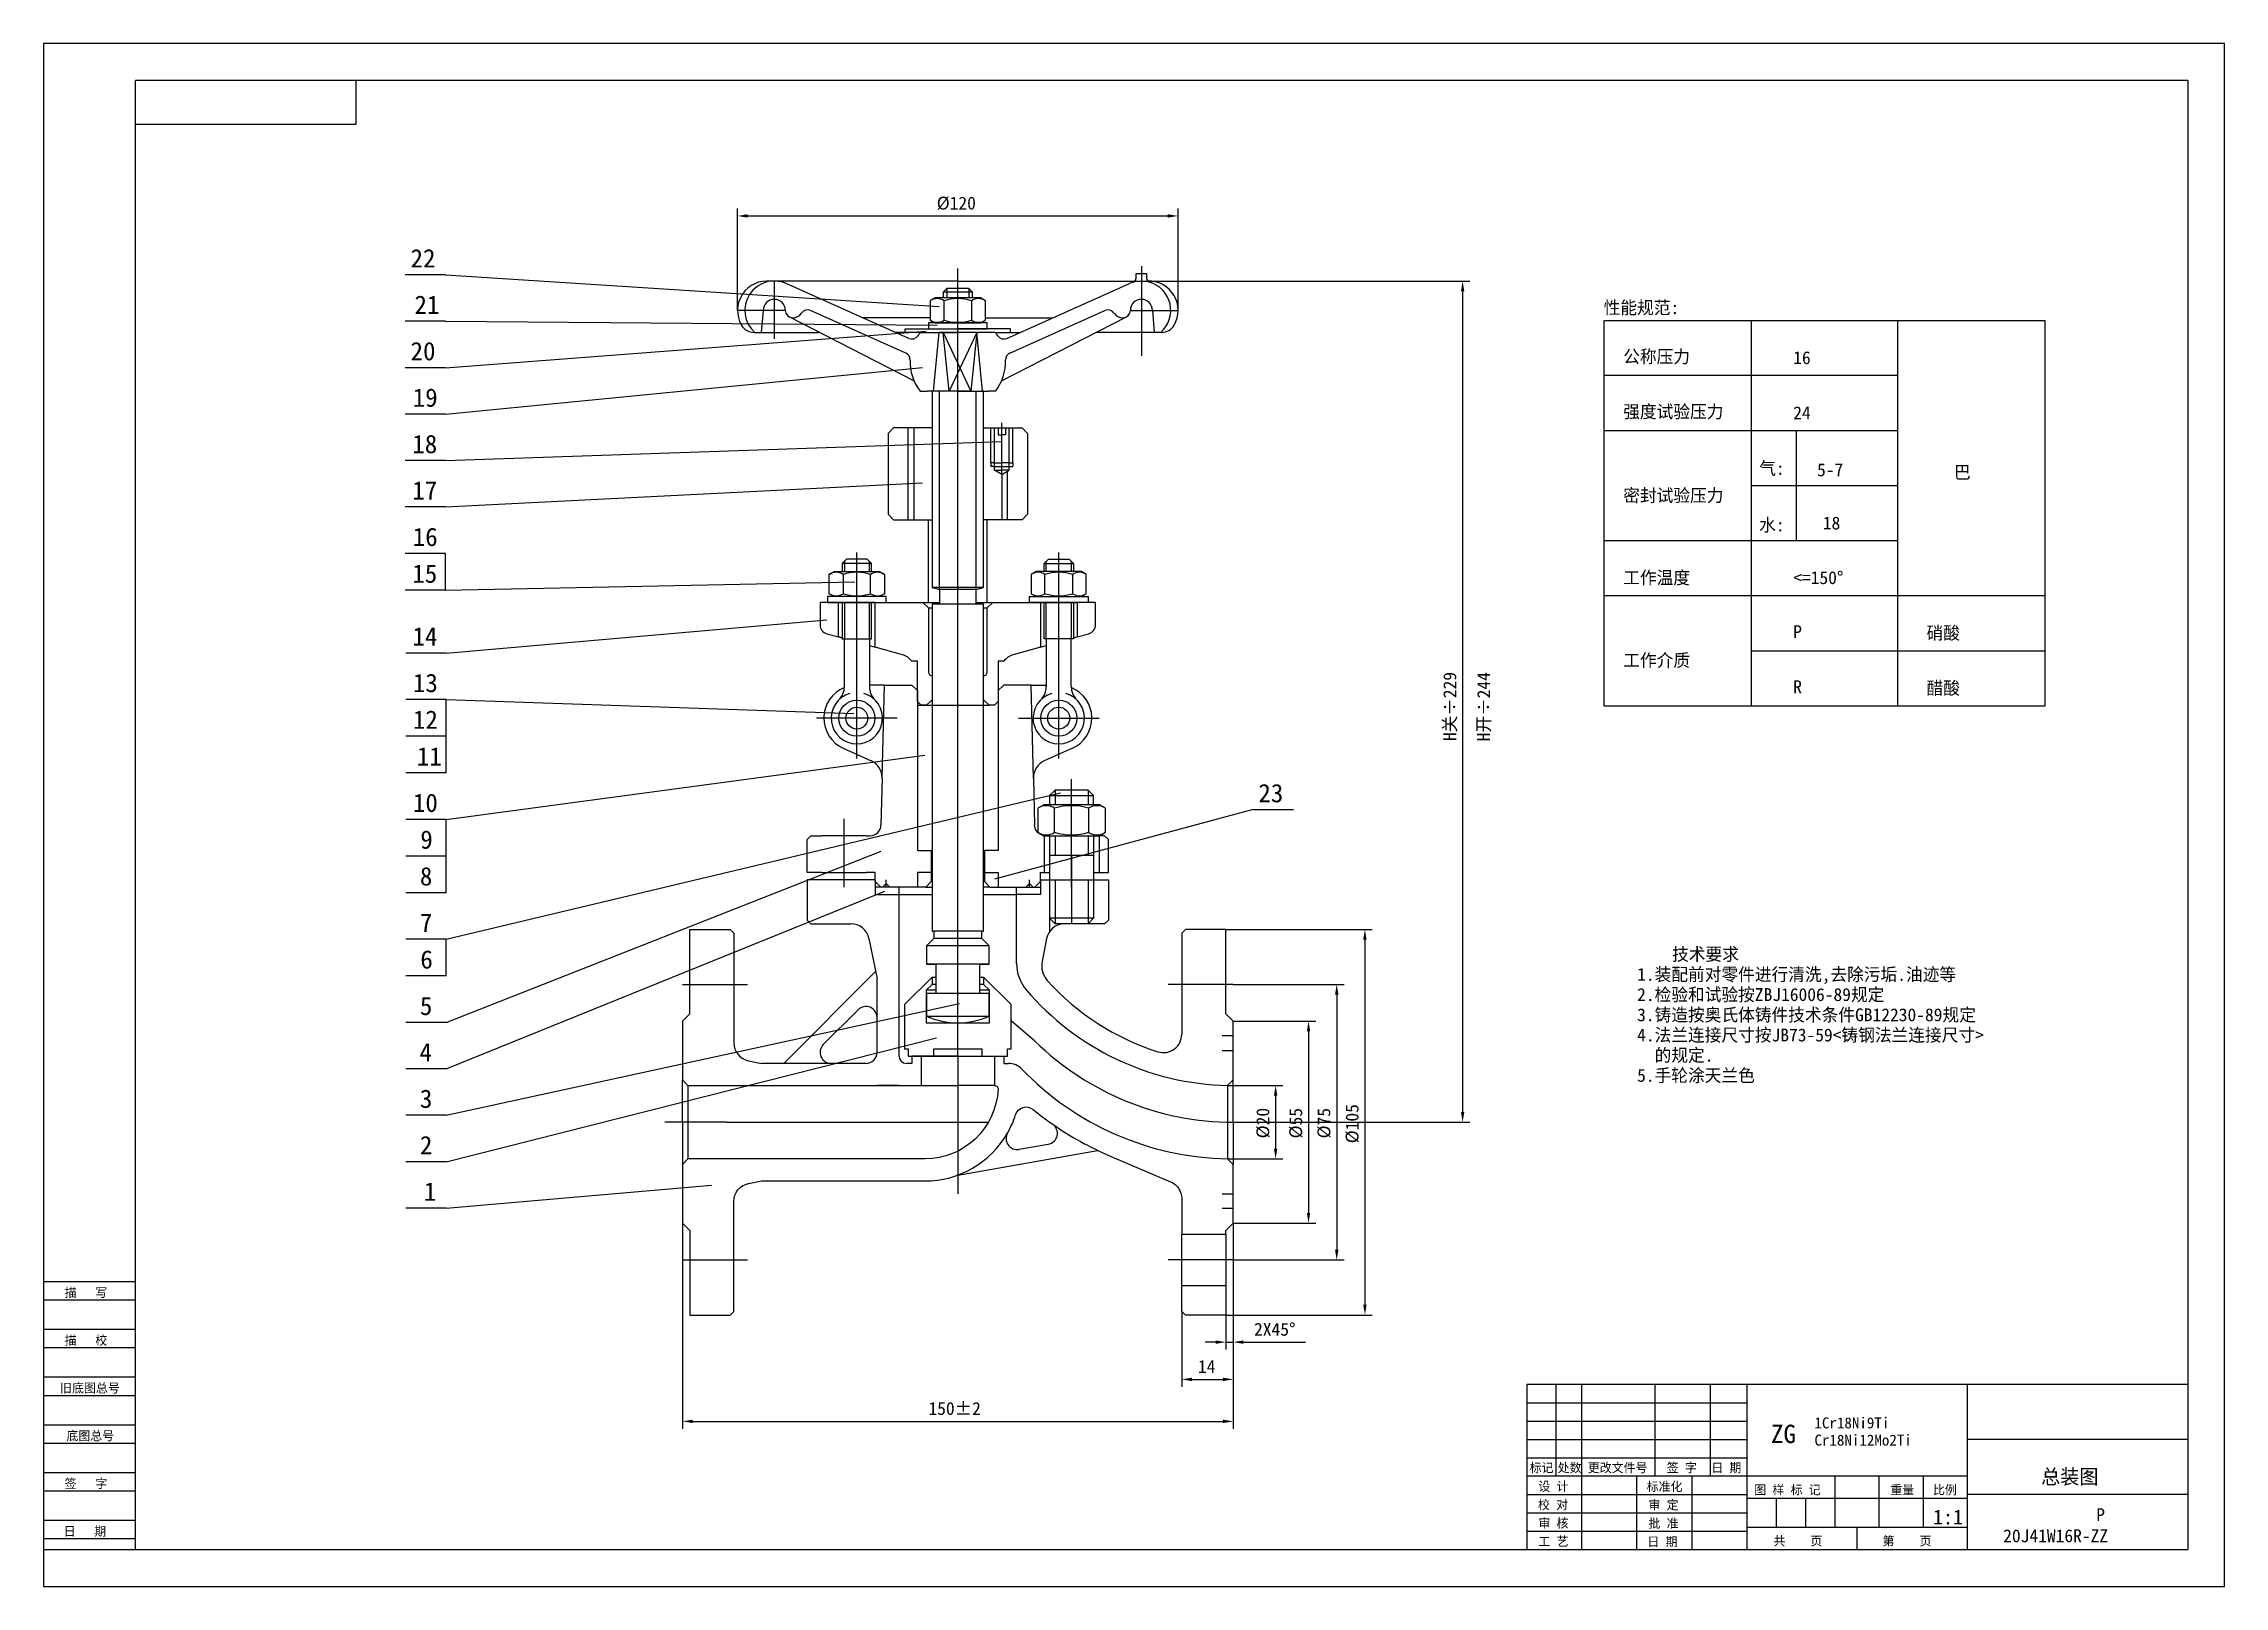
# Model space of a CAD drawing. Header units: metres. Extents: x 0 to 594, y 0 to 420.
import ezdxf

# ---------------------------------------------------------------- set-up
doc = ezdxf.new("R2010")
doc.units = ezdxf.units.M
for name, color, linetype in [('C', 6, 'Continuous'), ('D', 1, 'Continuous'), ('FL', 5, 'Continuous'), ('HA', 5, 'Continuous'), ('T', 7, 'Continuous'), ('TL', 4, 'Continuous')]:
    doc.layers.add(name, color=color, linetype=linetype)

# ---------------------------------------------------------------- blocks, each defined once
blk = doc.blocks.new('I')
at = {"layer": 'D'}
for p, q in [((26.14, 108.81), (26.14, 213.81)), ((26.14, 213.81), (116.14, 213.81)), ((66.14, 213.81), (66.14, 108.81)), ((106.14, 108.81), (106.14, 213.81)), ((116.14, 213.81), (146.14, 213.81)), ((146.14, 213.81), (146.14, 108.81)), ((106.14, 198.81), (26.14, 198.81)), ((106.14, 183.81), (26.14, 183.81)), ((78.49, 153.81), (78.49, 183.81)), ((106.14, 168.81), (66.14, 168.81)), ((106.14, 153.81), (26.14, 153.81)), ((146.14, 138.81), (26.14, 138.81)), ((146.14, 123.81), (66.14, 123.81)), ((146.14, 108.81), (26.14, 108.81))]:
    blk.add_line(p, q, dxfattribs=at)
for s, p in [('性能规范:', (26, 215.57)), ('公称压力', (31.33, 202.26)), ('16', (77.63, 201.92)), ('强度试验压力', (31.33, 187.26)), ('24', (77.63, 186.92)), ('气:', (68.36, 171.81)), ('5-7', (84.12, 171.39)), ('巴', (121.43, 170.75)), ('密封试验压力', (31.33, 164.44)), ('水:', (68.36, 156.4)), ('18', (85.7, 156.92)), ('工作温度', (31.33, 142.04)), ('<=150%%D', (77.63, 142.04)), ('P', (77.63, 127.34)), ('硝酸', (113.94, 126.99)), ('工作介质', (31.33, 119.54)), ('R', (77.63, 112.34)), ('醋酸', (113.94, 111.99)), ('    技术要求', (35.11, 39.54)), ('1.装配前对零件进行清洗,去除污垢.油迹等', (35.11, 34.04)), ('2.检验和试验按ZBJ16006-89规定', (35.11, 28.54)), ('3.铸造按奥氏体铸件技术条件GB12230-89规定', (35.11, 23.04)), ('4.法兰连接尺寸按JB73-59<铸钢法兰连接尺寸>', (35.11, 17.54)), ('  的规定.', (35.11, 12.04)), ('5.手轮涂天兰色', (35.11, 6.54))]:
    blk.add_text(s, height=3.5, dxfattribs=at).set_placement(p)
blk = doc.blocks.new('TUKUN2')
at = {"layer": 'FL'}
for p, q in [((0, 420), (0, 0)), ((594, 420), (0, 420)), ((594, 0), (594, 420)), ((0, 78), (25, 78)), ((0, 70), (25, 70)), ((0, 65), (25, 65)), ((0, 57), (25, 57)), ((412, 30), (412, 55)), ((419, 10), (419, 55)), ((439, 30), (439, 55)), ((454, 30), (454, 55)), ((0, 52), (25, 52)), ((404, 50), (464, 50)), ((0, 44), (25, 44)), ((404, 45), (464, 45)), ((0, 39), (25, 39)), ((404, 40), (464, 40)), ((0, 31), (25, 31)), ((404, 35), (464, 35)), ((449, 10), (449, 30)), ((0, 26), (25, 26)), ((404, 25), (464, 25)), ((0, 18), (25, 18)), ((404, 20), (464, 20)), ((0, 13), (25, 13)), ((404, 15), (464, 15)), ((0, 0), (594, 0))]:
    blk.add_line(p, q, dxfattribs=at)
at = {"layer": 'TL'}
for p, q in [((25, 10), (25, 410)), ((584, 410), (25, 410)), ((85, 410), (85, 398)), ((584, 410), (584, 10)), ((85, 398), (25, 398)), ((0, 83), (25, 83)), ((404, 55), (404, 10)), ((584, 55), (404, 55)), ((464, 10), (464, 55)), ((524, 10), (524, 55)), ((584, 40), (524, 40)), ((524, 30), (404, 30)), ((434, 10), (434, 30)), ((488, 16), (488, 30)), ((500, 16), (500, 30)), ((512, 16), (512, 30)), ((464, 24), (524, 24)), ((472, 16), (472, 24)), ((480, 16), (480, 24)), ((584, 25), (524, 25)), ((524, 16), (464, 16)), ((494, 10), (494, 16)), ((0, 10), (584, 10))]:
    blk.add_line(p, q, dxfattribs=at)
at = {"layer": 'T'}
for s, p in [('描   写', (5.74, 78.76)), ('描   校', (5.74, 65.76)), ('旧底图总号', (4.49, 52.76)), ('底图总号', (6.22, 39.76)), ('标记', (404.75, 31.07)), ('处数', (412.38, 31.07)), ('更改文件号', (420.61, 31.07)), ('签 字', (442.1, 31.07)), ('日 期', (454.23, 31.07)), ('签   字', (5.74, 26.76)), ('校 对', (407.05, 20.99)), ('设 计', (407.14, 25.99)), ('标准化', (436.65, 25.93)), ('审 定', (437.13, 20.93)), ('图 样 标 记', (465.95, 25.04)), ('重量', (503.03, 25.04)), ('比例', (514.64, 25.04)), ('审 核', (407.14, 15.99)), ('批 准', (437.13, 15.93)), ('日   期', (5.45, 13.76)), ('工 艺', (407.14, 10.99)), ('日 期', (436.84, 10.93)), ('共    页', (471.18, 11.13)), ('第    页', (500.9, 11.13))]:
    blk.add_text(s, height=2.5, dxfattribs=at).set_placement(p)

msp = doc.modelspace()

# ---------------------------------------------------------------- linework, layer by layer
at = {"layer": 'C'}
for p, q in [((249.01, 188.44), (249.01, 358.81)), ((299.01, 359.44), (299.01, 335.01)), ((199.01, 355.37), (199.01, 339.62)), ((249.01, 339.97), (249.01, 354.77)), ((202.01, 347.37), (189.01, 347.37)), ((296.01, 347.37), (309.01, 347.37)), ((261.01, 302.71), (261.01, 316.73)), ((221.51, 279.68), (221.51, 281.42)), ((221.51, 225.37), (221.51, 279.68)), ((276.51, 279.68), (276.51, 281.42)), ((276.51, 225.37), (276.51, 279.68)), ((232.51, 236.37), (210.51, 236.37)), ((265.51, 236.37), (287.51, 236.37)), ((280.01, 216.77), (280.01, 219.77)), ((280.01, 200.37), (280.01, 216.77)), ((218.01, 190.37), (218.01, 208.93)), ((280.01, 190.37), (280.01, 204.37)), ((280.01, 198.84), (280.01, 180.37)), ((229.51, 190.37), (229.51, 192.37)), ((268.51, 190.37), (268.51, 192.37)), ((174.01, 163.87), (191.72, 163.87)), ((324.01, 163.87), (306.29, 163.87)), ((249.01, 144.37), (249.01, 153.37)), ((270.02, 148.46), (263.51, 154)), ((324.01, 149.87), (321.01, 149.87)), ((249.01, 144.37), (249.01, 106.83)), ((321.01, 145.87), (324.01, 145.87)), ((186.06, 126.37), (169.22, 126.37)), ((186.06, 126.37), (257.33, 126.37)), ((324.01, 126.37), (328.52, 126.37)), ((321.01, 106.87), (324.01, 106.87)), ((324.01, 102.87), (321.01, 102.87)), ((174.01, 88.87), (191.72, 88.87)), ((324.01, 88.87), (306.29, 88.87))]:
    msp.add_line(p, q, dxfattribs=at)
msp.add_lwpolyline([(249.01, 153.37), (249.01, 188.44)], dxfattribs=at)
msp.add_arc((324.01, 203.37), 77, 225.49, 270, dxfattribs=at)
at = {"layer": 'D'}
for p, q in [((189.01, 347.37), (189.01, 375.09)), ((309.01, 347.37), (309.01, 375.09)), ((191.81, 373.09), (306.21, 373.09)), ((109.49, 357.06), (98.49, 357.06)), ((109.49, 357.06), (243.93, 348.48)), ((249.01, 355.37), (388.51, 355.37)), ((386.51, 352.57), (386.51, 129.17)), ((109.49, 344.42), (98.49, 344.42)), ((109.49, 344.42), (243.41, 343.31)), ((109.49, 331.78), (240.4, 341.68)), ((109.49, 331.78), (98.49, 331.78)), ((109.49, 319.14), (239.38, 331.86)), ((109.49, 319.14), (98.49, 319.14)), ((109.49, 306.5), (260.96, 311.64)), ((109.49, 306.5), (98.49, 306.5)), ((109.49, 293.86), (239.38, 300.41)), ((109.49, 293.86), (98.49, 293.86)), ((109.49, 281.22), (98.49, 281.22)), ((109.49, 271.22), (109.49, 281.22)), ((109.49, 271.22), (220.95, 273.47)), ((109.49, 271.22), (98.49, 271.22)), ((109.65, 254.1), (213.36, 263.15)), ((109.65, 254.1), (98.65, 254.1)), ((109.65, 241.46), (98.65, 241.46)), ((109.65, 241.46), (220.66, 237.65)), ((109.65, 231.46), (109.65, 241.46)), ((109.65, 231.46), (98.65, 231.46)), ((109.65, 221.46), (109.65, 231.46)), ((109.65, 208.82), (240.07, 226.25)), ((109.65, 221.46), (98.65, 221.46)), ((109.65, 176.18), (277, 216.04)), ((109.65, 208.82), (98.65, 208.82)), ((109.65, 198.82), (109.65, 208.82)), ((329.42, 211.46), (259, 192.53)), ((329.42, 211.46), (340.42, 211.46)), ((109.65, 198.82), (98.65, 198.82)), ((109.65, 153.54), (228.09, 200.14)), ((109.65, 188.82), (109.65, 198.82)), ((109.65, 188.82), (98.65, 188.82)), ((109.65, 140.9), (229.14, 189.22)), ((322.01, 178.87), (361.9, 178.87)), ((109.65, 176.18), (98.65, 176.18)), ((109.65, 166.18), (109.65, 176.18)), ((359.9, 176.07), (359.9, 76.67)), ((109.65, 166.18), (98.65, 166.18)), ((324.01, 163.87), (354.22, 163.87)), ((352.22, 161.07), (352.22, 91.67)), ((109.65, 128.26), (249.5, 158.72)), ((109.65, 153.54), (98.65, 153.54)), ((109.65, 115.62), (243.22, 149.3)), ((324.01, 153.87), (346.54, 153.87)), ((344.54, 151.07), (344.54, 101.67)), ((109.65, 140.9), (98.65, 140.9)), ((322.51, 136.38), (337.58, 136.38)), ((335.58, 133.58), (335.58, 119.18)), ((109.65, 128.26), (98.65, 128.26)), ((328.52, 126.37), (388.51, 126.37)), ((109.65, 115.62), (98.65, 115.62)), ((322.51, 116.38), (337.58, 116.38)), ((109.65, 102.98), (181.93, 109.26)), ((109.65, 102.98), (98.65, 102.98)), ((174.01, 98.87), (174.01, 42.92)), ((324.01, 98.87), (324.01, 64.49)), ((324.01, 98.87), (346.54, 98.87)), ((324.01, 88.87), (354.22, 88.87)), ((310.01, 74.87), (310.01, 54.35)), ((322.01, 73.87), (361.9, 73.87)), ((322.01, 73.87), (322.01, 64.49)), ((319.21, 66.49), (316.41, 66.49)), ((322.01, 66.49), (324.01, 66.49)), ((326.81, 66.49), (329.61, 66.49)), ((329.61, 66.49), (343.7, 66.49)), ((324.01, 64.49), (324.01, 54.35)), ((312.81, 56.35), (321.21, 56.35)), ((324.01, 54.35), (324.01, 42.92)), ((176.81, 44.92), (321.21, 44.92))]:
    msp.add_line(p, q, dxfattribs=at)
for points in [[(191.81, 373.56), (191.81, 372.62), (189.01, 373.09)], [(306.21, 373.56), (306.21, 372.62), (309.01, 373.09)], [(386.05, 352.57), (386.98, 352.57), (386.51, 355.37)], [(359.43, 176.07), (360.36, 176.07), (359.9, 178.87)], [(351.75, 161.07), (352.69, 161.07), (352.22, 163.87)], [(344.07, 151.07), (345.01, 151.07), (344.54, 153.87)], [(335.11, 133.58), (336.05, 133.58), (335.58, 136.38)], [(386.05, 129.17), (386.98, 129.17), (386.51, 126.37)], [(335.11, 119.18), (336.05, 119.18), (335.58, 116.38)], [(344.07, 101.67), (345.01, 101.67), (344.54, 98.87)], [(351.75, 91.67), (352.69, 91.67), (352.22, 88.87)], [(359.43, 76.67), (360.36, 76.67), (359.9, 73.87)], [(319.21, 66.96), (319.21, 66.02), (322.01, 66.49)], [(326.81, 66.96), (326.81, 66.02), (324.01, 66.49)], [(312.81, 56.82), (312.81, 55.88), (310.01, 56.35)], [(321.21, 56.82), (321.21, 55.88), (324.01, 56.35)], [(176.81, 45.39), (176.81, 44.46), (174.01, 44.92)], [(321.21, 45.39), (321.21, 44.46), (324.01, 44.92)]]:
    msp.add_solid(points, dxfattribs=at)
at = {"layer": 'FL'}
for p, q in [((237.01, 315.37), (237.01, 290.37)), ((258.01, 305.87), (258.01, 304.87)), ((264.01, 305.87), (264.01, 304.87)), ((261.01, 302.71), (261.01, 290.37)), ((218.11, 279.08), (218.11, 276.27)), ((224.91, 276.27), (224.91, 279.08)), ((273.11, 276.27), (273.11, 279.08)), ((279.91, 279.08), (279.91, 276.27)), ((218.11, 267.87), (218.11, 257.92)), ((224.91, 257.92), (224.91, 267.87)), ((273.11, 257.92), (273.11, 267.87)), ((279.91, 267.87), (279.91, 257.92)), ((275.51, 216.77), (275.51, 212.77)), ((284.51, 216.77), (284.51, 212.77)), ((275.51, 204.37), (275.51, 199.01)), ((284.51, 204.37), (284.51, 199.01)), ((275.51, 192.37), (275.51, 180.37)), ((284.51, 192.37), (284.51, 180.37))]:
    msp.add_line(p, q, dxfattribs=at)
for points in [[(259.01, 305.87), (259.01, 315.37)], [(263.01, 305.87), (263.01, 315.37)]]:
    msp.add_lwpolyline(points, dxfattribs=at)
at = {"layer": 'HA'}
for points in [[(246.01, 353.37), (246.01, 350.77)], [(252.01, 353.37), (252.01, 350.77)], [(245.01, 341.37), (252.56, 325.37)], [(254.16, 341.37), (246.61, 325.37)], [(244.01, 271.37), (244.01, 325.37)], [(254.01, 271.37), (254.01, 325.37)]]:
    msp.add_lwpolyline(points, dxfattribs=at)
at = {"layer": 'TL'}
for p, q in [((297.51, 357.37), (297.51, 356.01)), ((300.51, 357.37), (297.51, 357.37)), ((300.51, 356.01), (300.51, 357.37)), ((249.01, 355.37), (199.01, 355.37)), ((235.64, 339.76), (202.27, 354.67)), ((242.83, 350.77), (241.5, 350)), ((255.18, 350.77), (242.83, 350.77)), ((249.01, 355.37), (297.27, 355.37)), ((256.51, 350), (255.18, 350.77)), ((262.37, 339.76), (295.74, 354.67)), ((196.01, 347.37), (195.48, 341.37)), ((237.06, 328.23), (203.1, 345.59)), ((234.83, 335.74), (208.91, 347.32)), ((241.5, 345.37), (223.09, 345.37)), ((241.5, 350), (241.5, 344.74)), ((241.5, 344.74), (242.83, 343.97)), ((245.25, 344.74), (245.25, 350)), ((252.76, 350), (252.76, 344.74)), ((255.18, 343.97), (256.51, 344.74)), ((256.51, 344.74), (256.51, 350)), ((256.51, 345.37), (274.92, 345.37)), ((260.95, 328.23), (294.92, 345.59)), ((263.18, 335.74), (289.1, 347.32)), ((302.01, 347.37), (302.53, 341.37)), ((193.54, 341.37), (193.71, 341.37)), ((193.54, 341.37), (195.48, 341.37)), ((195.48, 341.37), (211.35, 341.37)), ((238.76, 341.37), (232.04, 341.37)), ((234.68, 342.37), (249.01, 342.37)), ((234.68, 341.37), (234.68, 342.37)), ((238.76, 341.37), (243.86, 341.37)), ((257.01, 343.97), (241.01, 343.97)), ((241.01, 343.97), (241.01, 342.37)), ((241.01, 342.37), (257.01, 342.37)), ((242.83, 343.97), (255.18, 343.97)), ((243.86, 341.37), (249.01, 341.37)), ((263.33, 342.37), (249.01, 342.37)), ((254.16, 341.37), (249.01, 341.37)), ((259.25, 341.37), (254.16, 341.37)), ((257.01, 342.37), (257.01, 343.97)), ((259.25, 341.37), (265.97, 341.37)), ((263.33, 341.37), (263.33, 342.37)), ((302.53, 341.37), (286.66, 341.37)), ((304.3, 341.37), (302.53, 341.37)), ((304.47, 341.37), (304.3, 341.37)), ((238.76, 325.37), (240.66, 325.37)), ((249.01, 325.37), (240.66, 325.37)), ((249.01, 325.37), (257.36, 325.37)), ((259.25, 325.37), (257.36, 325.37)), ((235.51, 290.37), (235.51, 315.37)), ((258.01, 305.87), (258.01, 315.37)), ((260.04, 315.37), (260.04, 313.48)), ((261.97, 315.37), (261.97, 313.48)), ((264.01, 305.87), (264.01, 315.37)), ((260.04, 313.48), (261.01, 313.48)), ((261.97, 313.48), (261.01, 313.48)), ((259.01, 305.87), (258.01, 305.87)), ((259.01, 304.87), (258.01, 304.87)), ((259.01, 305.87), (261.01, 305.87)), ((259.01, 304.87), (261.01, 304.87)), ((259.01, 303.87), (261.01, 303.87)), ((263.01, 305.87), (261.01, 305.87)), ((261.01, 304.87), (264.01, 304.87)), ((263.01, 303.87), (261.01, 303.87)), ((262.51, 290.37), (262.51, 303.58)), ((263.01, 305.87), (264.01, 305.87)), ((235.51, 290.37), (242.01, 290.37)), ((241.01, 267.87), (241.01, 290.37)), ((262.51, 290.37), (256.01, 290.37)), ((257.01, 267.87), (257.01, 290.37)), ((218.71, 279.68), (217.51, 278.48)), ((224.31, 279.68), (218.71, 279.68)), ((225.51, 278.48), (224.31, 279.68)), ((272.51, 278.48), (273.71, 279.68)), ((273.71, 279.68), (279.31, 279.68)), ((279.31, 279.68), (280.51, 278.48)), ((214, 275.5), (215.33, 276.27)), ((214, 270.24), (214, 275.5)), ((215.33, 276.27), (227.68, 276.27)), ((225.51, 278.48), (217.51, 278.48)), ((217.51, 278.48), (217.51, 276.27)), ((217.75, 275.5), (217.75, 270.24)), ((225.26, 270.24), (225.26, 275.5)), ((225.51, 276.27), (225.51, 278.48)), ((227.68, 276.27), (229.01, 275.5)), ((229.01, 275.5), (229.01, 270.24)), ((270.33, 276.27), (269, 275.5)), ((269, 275.5), (269, 270.24)), ((282.68, 276.27), (270.33, 276.27)), ((272.51, 278.48), (280.51, 278.48)), ((272.51, 276.27), (272.51, 278.48)), ((272.75, 270.24), (272.75, 275.5)), ((280.26, 275.5), (280.26, 270.24)), ((280.51, 278.48), (280.51, 276.27)), ((284.01, 275.5), (282.68, 276.27)), ((284.01, 270.24), (284.01, 275.5)), ((229.51, 269.47), (213.51, 269.47)), ((213.51, 269.47), (213.51, 267.87)), ((213.51, 267.87), (229.51, 267.87)), ((215.33, 269.47), (214, 270.24)), ((227.68, 269.47), (215.33, 269.47)), ((217.51, 267.87), (217.51, 257.92)), ((225.51, 257.92), (225.51, 267.87)), ((229.01, 270.24), (227.68, 269.47)), ((229.51, 267.87), (229.51, 269.47)), ((241.01, 266.37), (239.51, 267.87)), ((257.01, 266.37), (258.51, 267.87)), ((268.51, 269.47), (284.51, 269.47)), ((268.51, 267.87), (268.51, 269.47)), ((284.51, 267.87), (268.51, 267.87)), ((269, 270.24), (270.33, 269.47)), ((270.33, 269.47), (282.68, 269.47)), ((272.51, 257.92), (272.51, 267.87)), ((280.51, 267.87), (280.51, 257.92)), ((282.68, 269.47), (284.01, 270.24)), ((284.51, 269.47), (284.51, 267.87)), ((217.51, 257.92), (225.51, 257.92)), ((218.11, 244.94), (218.11, 257.92)), ((224.91, 257.92), (224.91, 244.94)), ((280.51, 257.92), (272.51, 257.92)), ((273.11, 257.92), (273.11, 244.94)), ((279.91, 244.94), (279.91, 257.92)), ((229.01, 245.37), (224.91, 245.37)), ((238.01, 243.87), (236.51, 245.37)), ((260.01, 243.87), (261.51, 245.37)), ((269.01, 245.37), (273.11, 245.37)), ((238.01, 239.87), (249.01, 239.87)), ((242.01, 241.37), (240.51, 239.87)), ((256.01, 241.37), (257.51, 239.87)), ((217.8, 228.17), (225.45, 224.71)), ((280.21, 228.17), (272.56, 224.71)), ((228.39, 220.03), (228.08, 207.3)), ((269.62, 220.03), (269.93, 207.3)), ((275.51, 216.77), (274.01, 215.27)), ((274.01, 215.27), (286.01, 215.27)), ((274.01, 215.27), (274.01, 212.77)), ((284.51, 216.77), (275.51, 216.77)), ((286.01, 215.27), (284.51, 216.77)), ((286.01, 212.77), (286.01, 215.27)), ((272.41, 212.77), (270.77, 211.82)), ((270.77, 211.82), (270.77, 205.31)), ((287.61, 212.77), (272.41, 212.77)), ((275.39, 205.31), (275.39, 211.82)), ((284.62, 211.82), (284.62, 205.31)), ((289.24, 211.82), (287.61, 212.77)), ((289.24, 205.31), (289.24, 211.82)), ((224.01, 204.37), (212.01, 204.37)), ((270.77, 205.31), (272.41, 204.37)), ((272.41, 204.37), (287.61, 204.37)), ((272.51, 204.37), (272.51, 194.37)), ((274.01, 204.37), (274.01, 178.23)), ((274.01, 204.37), (286.01, 204.37)), ((287.51, 204.37), (287.51, 194.37)), ((287.61, 204.37), (289.24, 205.31)), ((242.01, 200.37), (241.76, 200.37)), ((256.01, 200.37), (256.26, 200.37)), ((286.01, 199.01), (274.01, 199.01)), ((226.51, 192.37), (208.01, 192.37)), ((208.01, 192.37), (208.01, 181.37)), ((212.01, 194.37), (224.01, 194.37)), ((226.51, 192.37), (226.51, 188.37)), ((228.51, 190.37), (226.51, 190.37)), ((228.51, 190.37), (229.51, 191.37)), ((230.51, 190.37), (229.51, 191.37)), ((233.01, 144.37), (233.01, 190.37)), ((240.26, 190.37), (242.01, 190.37)), ((241.76, 194.37), (242.01, 194.37)), ((242.01, 191.87), (241.76, 191.87)), ((256.26, 194.37), (256.01, 194.37)), ((256.01, 191.87), (256.26, 191.87)), ((257.76, 190.37), (256.01, 190.37)), ((265.01, 169.56), (265.01, 190.37)), ((267.51, 190.37), (268.51, 191.37)), ((269.51, 190.37), (268.51, 191.37)), ((269.51, 190.37), (271.51, 190.37)), ((271.51, 192.37), (290.01, 192.37)), ((271.51, 192.37), (271.51, 188.37)), ((286.01, 194.37), (286.01, 181.87)), ((290.01, 192.37), (290.01, 181.37)), ((226.51, 188.37), (233.01, 188.37)), ((233.01, 188.37), (242.01, 188.37)), ((256.01, 188.37), (265.01, 188.37)), ((271.51, 188.37), (265.01, 188.37)), ((176.01, 155.87), (176.01, 178.87)), ((176.01, 178.87), (187.01, 178.87)), ((188.01, 177.87), (187.01, 178.87)), ((209.01, 180.37), (208.01, 181.37)), ((209.01, 180.37), (219.91, 180.37)), ((286.01, 181.87), (274.01, 181.87)), ((275.51, 180.37), (274.01, 181.87)), ((289.01, 180.37), (275.51, 180.37)), ((286.01, 181.87), (284.51, 180.37)), ((290.01, 181.37), (289.01, 180.37)), ((310.01, 177.87), (311.01, 178.87)), ((322.01, 178.87), (311.01, 178.87)), ((322.01, 155.87), (322.01, 178.87)), ((188.01, 177.87), (188.01, 147.97)), ((224.81, 176.35), (227.01, 165.37)), ((273.2, 176.35), (271.96, 170.15)), ((310.01, 177.87), (310.01, 150.3)), ((226.61, 167.37), (201.61, 142.37)), ((227.01, 154.87), (227.01, 165.37)), ((242.01, 163.87), (240.51, 162.37)), ((240.51, 162.37), (243.01, 162.37)), ((242.01, 165.87), (243.01, 165.87)), ((242.01, 165.87), (242.01, 163.87)), ((243.01, 163.87), (242.01, 163.87)), ((255.01, 165.87), (256.01, 165.87)), ((256.01, 163.87), (255.01, 163.87)), ((255.01, 162.37), (257.51, 162.37)), ((256.01, 165.87), (256.01, 163.87)), ((256.01, 163.87), (257.51, 162.37)), ((174.01, 153.87), (176.01, 155.87)), ((221.88, 156.99), (212.38, 147.49)), ((227.01, 145.37), (227.01, 154.87)), ((324.01, 153.87), (322.01, 155.87)), ((324.01, 137.88), (324.01, 153.87)), ((192.02, 143.06), (195.51, 142.37)), ((239.01, 144.37), (236.51, 144.37)), ((236.51, 144.37), (236.51, 142.37)), ((249.01, 144.37), (239.01, 144.37)), ((239.01, 144.37), (239.01, 144.37)), ((239.01, 144.37), (239.01, 136.37)), ((242.51, 144.37), (255.51, 144.37)), ((249.01, 144.37), (259.01, 144.37)), ((259.01, 144.37), (261.51, 144.37)), ((259.01, 144.37), (259.01, 144.37)), ((259.01, 144.37), (259.01, 136.37)), ((261.51, 144.37), (261.51, 142.37)), ((174.01, 126.37), (174.01, 137.87)), ((214.5, 142.37), (195.51, 142.37)), ((224.01, 142.37), (214.5, 142.37)), ((236.51, 142.37), (235.01, 142.37)), ((261.51, 142.37), (262.82, 142.37)), ((322.51, 136.38), (324.01, 137.88)), ((324.01, 126.37), (324.01, 137.88)), ((175.51, 136.37), (175.51, 116.37)), ((233.01, 136.37), (227.01, 136.37)), ((239.01, 136.37), (249.01, 136.37)), ((259.01, 136.37), (249.01, 136.37)), ((258.98, 136.37), (259.01, 136.37)), ((322.51, 136.38), (322.51, 116.38)), ((174.01, 126.37), (174.01, 114.87)), ((324.01, 126.37), (324.01, 114.88)), ((265.68, 118.98), (273.66, 120.38)), ((175.51, 116.37), (174.01, 114.87)), ((249.01, 111.98), (287.09, 118.69)), ((322.51, 116.38), (324.01, 114.88)), ((310.01, 81.87), (310.01, 95.87)), ((322.01, 95.87), (322.01, 81.87)), ((310.01, 74.87), (310.01, 81.87)), ((310.01, 81.87), (322.01, 81.87)), ((322.01, 81.87), (322.01, 73.87)), ((311.01, 73.87), (310.01, 74.87)), ((322.01, 73.87), (311.01, 73.87))]:
    msp.add_line(p, q, dxfattribs=at)
for points in [[(253.01, 350.77), (253.01, 352.37), (252.01, 353.37), (246.01, 353.37), (245.01, 352.37), (245.01, 350.77)], [(253.01, 352.37), (245.01, 352.37)], [(245.01, 341.37), (243.86, 341.37), (242.26, 325.37), (242.01, 325.37), (242.01, 271.9), (244.01, 271.37), (244.01, 267.37), (242.01, 267.37), (242.01, 178.37), (242.51, 178.37), (242.51, 176.37), (240.51, 174.37), (240.51, 169.37), (240.51, 169.37), (240.51, 169.37), (243.01, 169.37), (243.01, 161.37), (240.51, 161.37), (240.51, 155.26), (257.51, 155.26)], [(254.16, 341.37), (252.56, 325.37), (246.61, 325.37), (245.01, 341.37)], [(253.01, 341.37), (245.01, 341.37)], [(257.51, 155.26), (257.51, 161.37), (255.01, 161.37), (255.01, 169.37), (257.51, 169.37), (257.51, 169.37), (257.51, 169.37), (257.51, 174.37), (255.51, 176.37), (255.51, 178.37), (256.01, 178.37), (256.01, 267.37), (254.01, 267.37), (254.01, 271.37), (256.01, 271.9), (256.01, 325.37), (255.76, 325.37), (254.16, 341.37), (253.01, 341.37)], [(235.51, 315.37), (231.51, 315.37), (230.01, 313.87), (230.01, 291.87), (231.51, 290.37), (235.51, 290.37)], [(235.51, 315.37), (231.51, 315.37), (230.01, 313.87), (230.01, 291.87), (231.51, 290.37), (235.51, 290.37)], [(235.51, 315.37), (231.51, 315.37), (230.01, 313.87), (230.01, 291.87), (231.51, 290.37), (235.51, 290.37)], [(235.51, 315.37), (231.51, 315.37), (230.01, 313.87), (230.01, 291.87), (231.51, 290.37), (235.51, 290.37)], [(235.51, 315.37), (231.51, 315.37), (230.01, 313.87), (230.01, 291.87), (231.51, 290.37), (235.51, 290.37)], [(235.51, 315.37), (231.51, 315.37), (230.01, 313.87), (230.01, 291.87), (231.51, 290.37), (235.51, 290.37)], [(235.51, 315.37), (231.51, 315.37), (230.01, 313.87), (230.01, 291.87), (231.51, 290.37), (235.51, 290.37)], [(235.51, 315.37), (231.51, 315.37), (230.01, 313.87), (230.01, 291.87), (231.51, 290.37), (235.51, 290.37)], [(242.01, 315.37), (231.51, 315.37), (230.01, 313.87), (230.01, 291.87), (231.51, 290.37), (235.51, 290.37)], [(235.51, 315.37), (235.01, 315.37)], [(256.01, 315.37), (266.51, 315.37), (268.01, 313.87), (268.01, 291.87), (266.51, 290.37), (262.51, 290.37)], [(262.51, 315.37), (263.01, 315.37)], [(242.01, 313.87), (242.01, 313.85)], [(256.01, 313.87), (256.01, 313.85)], [(261.01, 302.71), (259.01, 303.87), (259.01, 304.87), (259.01, 305.87)], [(261.01, 302.71), (263.01, 303.87), (263.01, 304.87), (263.01, 305.87)], [(226.51, 267.87), (216.51, 267.87)], [(226.51, 267.87), (216.51, 267.87)], [(239.51, 267.87), (244.01, 267.87)], [(256.01, 271.9), (242.01, 271.9)], [(254.01, 271.37), (244.01, 271.37)], [(254.01, 267.37), (244.01, 267.37)], [(254.01, 267.87), (258.51, 267.87)], [(271.51, 267.87), (281.51, 267.87)], [(241.01, 266.37), (242.01, 266.37)], [(256.01, 266.37), (257.01, 266.37)], [(217.51, 258.19), (216.51, 258.47)], [(216.51, 258.47), (217.51, 258.19)], [(224.91, 256.12), (226.51, 255.67)], [(271.51, 255.67), (273.11, 256.12)], [(280.51, 258.19), (281.51, 258.47)], [(240.51, 239.87), (239.01, 239.87), (238.01, 240.87), (238.01, 251.87), (236.51, 251.87)], [(238.01, 243.87), (238.01, 200.37), (241.76, 200.37), (241.76, 194.37), (238.01, 194.37), (238.01, 190.37), (228.01, 190.37), (226.51, 191.87), (226.51, 194.37), (224.01, 194.37)], [(228.39, 220.03), (229.01, 245.37), (236.51, 245.37)], [(260.01, 243.87), (260.01, 200.37), (256.26, 200.37), (256.26, 194.37), (260.01, 194.37), (260.01, 190.37), (270.01, 190.37), (271.51, 191.87), (271.51, 194.37), (274.01, 194.37)], [(269.62, 220.03), (269.01, 245.37), (261.51, 245.37)], [(240.51, 239.87), (257.51, 239.87)], [(212.01, 194.37), (208.01, 194.37), (208.01, 203.37), (209.01, 204.37), (212.01, 204.37)], [(241.76, 194.37), (241.76, 191.87), (240.26, 190.37), (238.01, 190.37)], [(256.26, 194.37), (256.26, 191.87), (257.76, 190.37), (260.01, 190.37)], [(255.51, 178.37), (242.51, 178.37)], [(257.51, 174.37), (240.51, 174.37)], [(255.51, 176.37), (242.51, 176.37)], [(257.51, 169.37), (240.51, 169.37)], [(255.01, 169.37), (243.01, 169.37)], [(242.01, 165.87), (234.51, 158.37), (234.51, 146.37), (235.51, 146.37), (235.51, 144.37), (242.51, 144.37)], [(257.51, 162.37), (257.51, 153.37), (249.01, 153.37), (240.51, 153.37), (240.51, 162.37)], [(242.51, 144.37), (242.51, 146.37), (249.01, 146.37), (255.51, 146.37), (255.51, 144.37), (262.51, 144.37), (262.51, 146.37), (263.51, 146.37), (263.51, 158.37), (256.01, 165.87)], [(255.01, 161.37), (243.01, 161.37)], [(174.01, 153.87), (174.01, 137.87), (175.51, 136.37), (239.01, 136.37)]]:
    msp.add_lwpolyline(points, dxfattribs=at)
for points in [[(216.51, 267.87), (211.51, 267.87), (211.51, 261.76, 0.34), (213.33, 259.36), (216.51, 258.47)], [(281.51, 267.87), (281.51, 258.47), (284.68, 259.36, 0.34), (286.51, 261.76), (286.51, 267.87)]]:
    msp.add_lwpolyline(points, format="xyb", close=True, dxfattribs=at)
for points in [[(236.51, 251.87, 0.16), (233.92, 253.59), (226.51, 255.67), (226.51, 267.87), (239.51, 267.87)], [(258.51, 267.87), (271.51, 267.87), (271.51, 255.67), (264.09, 253.59, 0.16), (261.51, 251.87), (260.01, 251.87), (260.01, 240.87), (259.01, 239.87), (257.51, 239.87)], [(241.01, 266.37), (241.01, 248.87, 0.41), (242.01, 247.87), (242.01, 241.37)], [(256.01, 241.37), (256.01, 247.87, 0.41), (257.01, 248.87), (257.01, 266.37)], [(224.01, 204.37), (225.08, 204.37, 0.41), (228.08, 207.3)], [(274.01, 204.37), (272.93, 204.37, -0.41), (269.93, 207.3)], [(240.51, 155.26, 0.22), (257.51, 155.26, 0.22)], [(258.98, 136.37, -0.43), (259.98, 135.32, -0.4), (240.01, 116.37), (175.51, 116.37)], [(174.01, 114.87), (174.01, 98.87), (176.01, 96.87), (176.01, 73.87), (187.01, 73.87), (188.01, 74.87), (188.01, 104.77, -0.36), (192.02, 109.67), (195.51, 110.37), (240.01, 110.37, 0.27), (262.55, 123.42, 0.05), (264.76, 128.43, -0.53), (269.52, 129.83, 0.02), (274.85, 125.8, 0.05), (290.35, 117.23), (306.96, 110.16, -0.3), (310.01, 105.56), (310.01, 95.87), (322.01, 95.87), (322.01, 96.87), (324.01, 98.87), (324.01, 114.88)]]:
    msp.add_lwpolyline(points, format="xyb", dxfattribs=at)
msp.add_lwpolyline([(286.01, 204.37), (286.01, 194.37), (290.01, 194.37), (290.01, 203.37), (289.01, 204.37)], close=True, dxfattribs=at)
for centre, radius in [((221.51, 236.37), 4.9), ((221.51, 236.37), 3), ((276.51, 236.37), 4.9), ((276.51, 236.37), 3)]:
    msp.add_circle(centre, radius, dxfattribs=at)
for centre, radius, start, end in [((197.01, 347.37), 8, 82.82, 210), ((199.01, 347.37), 8, 65.92, 228.59), ((243.38, 347.26), 3.32, 55.62, 124.38), ((249.01, 338.16), 12.42, 72.41, 107.59), ((254.63, 347.26), 3.32, 55.62, 124.38), ((299.01, 347.37), 8, 106.13, 114.08), ((296.51, 356.01), 1, 286.13, 0), ((301.51, 356.01), 1, 180, 253.87), ((301.01, 347.37), 8, 330, 91.86), ((299.01, 347.37), 8, 311.41, 73.87), ((199.01, 347.37), 3, 360, 180), ((204.01, 347.37), 2, 180, 270), ((204.01, 348.37), 3, 270, 324.94), ((208.1, 345.5), 2, 65.92, 144.94), ((243.38, 347.48), 3.32, 235.62, 304.38), ((249.01, 356.58), 12.42, 252.41, 287.59), ((254.63, 347.48), 3.32, 235.62, 304.38), ((289.91, 345.5), 2, 35.06, 114.08), ((294.01, 348.37), 3, 215.06, 270), ((294.01, 347.37), 2, 270, 0), ((299.01, 347.37), 3, 360, 180), ((193.54, 345.37), 4, 210, 270), ((236.46, 341.59), 2, 245.92, 326.78), ((249.01, 333.37), 13, 142.02, 146.78), ((249.01, 333.37), 13, 33.22, 37.98), ((261.55, 341.59), 2, 213.22, 294.08), ((304.47, 345.37), 4, 270, 330), ((234.02, 333.92), 2, 357.91, 65.92), ((249.01, 333.37), 13, 177.91, 217.98), ((249.01, 333.37), 13, 322.02, 2.09), ((264, 333.92), 2, 114.08, 182.09), ((215.88, 272.76), 3.32, 55.62, 124.38), ((221.51, 263.66), 12.42, 72.41, 107.59), ((227.13, 272.76), 3.32, 55.62, 124.38), ((270.88, 272.76), 3.32, 55.62, 124.38), ((276.51, 263.66), 12.42, 72.41, 107.59), ((282.13, 272.76), 3.32, 55.62, 124.38), ((215.88, 272.98), 3.32, 235.62, 304.38), ((221.51, 282.08), 12.42, 252.41, 287.59), ((227.13, 272.98), 3.32, 235.62, 304.38), ((270.88, 272.98), 3.32, 235.62, 304.38), ((276.51, 282.08), 12.42, 252.41, 287.59), ((282.13, 272.98), 3.32, 235.62, 304.38), ((221.51, 236.37), 9, 112.24, 245.68), ((213.11, 244.94), 5, 314.43, 0), ((229.91, 244.94), 5, 180, 225.57), ((268.11, 244.94), 5, 314.43, 0), ((284.91, 244.94), 5, 180, 225.57), ((276.51, 236.37), 9, 294.32, 67.76), ((221.51, 236.37), 7, 105.78, 74.22), ((276.51, 236.37), 7, 105.78, 74.22), ((223.39, 220.15), 5, 358.6, 65.68), ((274.62, 220.15), 5, 114.32, 181.4), ((273.08, 208.45), 4.09, 55.62, 124.38), ((280.01, 197.25), 15.29, 72.41, 107.59), ((286.93, 208.45), 4.09, 55.62, 124.38), ((273.08, 208.69), 4.09, 235.62, 304.38), ((280.01, 219.88), 15.29, 252.41, 287.59), ((286.93, 208.69), 4.09, 235.62, 304.38), ((219.91, 175.37), 5, 11.31, 90), ((278.1, 175.37), 5, 90, 168.69), ((276.01, 169.56), 11, 180, 220.37), ((277.85, 168.98), 6, 168.69, 221.88), ((324.01, 210.37), 74, 220.37, 268.84), ((324.01, 210.37), 68, 221.88, 252.45), ((224.01, 154.87), 3, 0, 135), ((305.01, 150.3), 5, 252.45, 0), ((193.01, 147.97), 5, 180, 258.69), ((214.5, 145.37), 3, 135, 270), ((224.01, 145.37), 3, 270, 0), ((235.01, 144.37), 2, 180, 270), ((262.82, 137.37), 5, 43.96, 90), ((324.01, 196.37), 80, 223.96, 268.93), ((273.14, 123.34), 3, 280, 55.14), ((265.16, 121.93), 3, 150.14, 280)]:
    msp.add_arc(centre, radius, start, end, dxfattribs=at)

# ---------------------------------------------------------------- block references
at = {"layer": 'D'}
msp.add_blockref('TUKUN2', (0, 0), dxfattribs=at)
at = {"layer": 'TL'}
msp.add_blockref('I', (398.93, 130.82), dxfattribs=at)

# ---------------------------------------------------------------- texts
at = {"layer": 'D'}
for s, height, p in [('%%C120', 3.5, (243.26, 374.84)), ('22', 5, (99.94, 359.06)), ('21', 5, (101.01, 346.42)), ('20', 5, (99.94, 333.78)), ('19', 5, (100.54, 321.14)), ('18', 5, (100.42, 308.5)), ('17', 5, (100.42, 295.86)), ('16', 5, (100.54, 283.22)), ('15', 5, (100.42, 273.22)), ('14', 5, (100.46, 256.1)), ('13', 5, (100.58, 243.46)), ('12', 5, (100.58, 233.46)), ('11', 5, (101.65, 223.46)), ('10', 5, (100.58, 210.82)), ('23', 5, (330.87, 213.46)), ('9', 5, (102.61, 200.82)), ('8', 5, (102.49, 190.82)), ('7', 5, (102.49, 178.18)), ('6', 5, (102.61, 168.18)), ('5', 5, (102.49, 155.54)), ('4', 5, (102.37, 142.9)), ('3', 5, (102.49, 130.26)), ('2', 5, (102.49, 117.62)), ('1', 5, (103.56, 104.98)), ('2X45%%D', 3.5, (329.7, 68.24)), ('14', 3.5, (314.42, 58.1)), ('150%%P2', 3.5, (241.01, 46.67)), ('ZG', 5, (470.5, 39.01)), ('1Cr18Ni9Ti', 3, (482.34, 43.01)), ('Cr18Ni12Mo2Ti', 3, (482.34, 38.31)), ('总装图', 4, (544.1, 27.87)), ('1:1', 4, (514.63, 16.87)), ('P', 3.5, (559.1, 17.78)), ('20J41W16R-ZZ', 3.5, (533.75, 12.02))]:
    msp.add_text(s, height=height, dxfattribs=at).set_placement(p)
for s, p in [('H关%%247229', (384.76, 230.11)), ('H开%%247244', (393.97, 230.06)), ('%%C105', (358.15, 120.62)), ('%%C20', (333.83, 121.97)), ('%%C55', (342.79, 121.95)), ('%%C75', (350.47, 121.95))]:
    msp.add_text(s, height=3.5, rotation=90, dxfattribs=at).set_placement(p)

doc.saveas('drawing.dxf')
